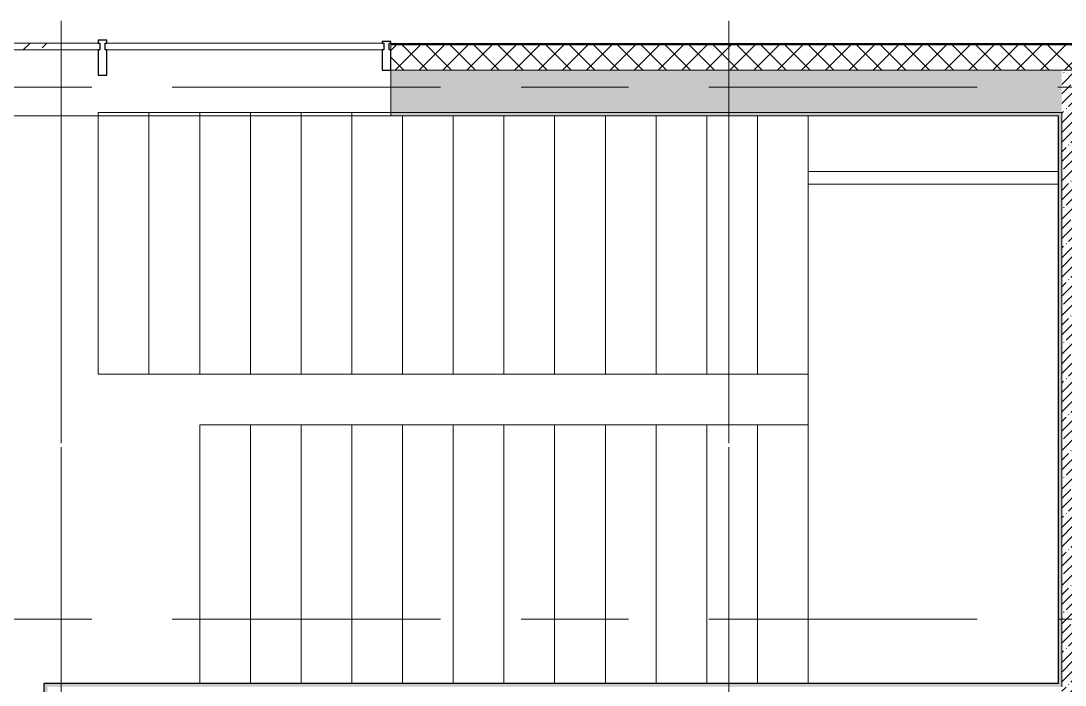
# Model space of a CAD drawing. Header units: millimetres. Extents: x 957 to 67880, y -2706 to 27400.
# Drawn here: x 36893 to 43070, y 17760 to 21692 of the extents above; entities that cross this region are included whole.
import ezdxf

# ---------------------------------------------------------------- set-up
doc = ezdxf.new("R2010")
doc.units = ezdxf.units.MM
doc.linetypes.add('Осевая', pattern=[3175, 635, -476.25, 1587.5, -476.25])
for name, color, linetype, lineweight in [('A-GLAZ', 7, 'Continuous', 9), ('A-GLAZ-CWMG', 7, 'Continuous', 9), ('A-GLAZ-CWMG-1', 7, 'Continuous', 25), ('A-WALL', 7, 'Continuous', 9), ('I-WALL', 7, 'Continuous', 9), ('S-STRS-1', 7, 'Continuous', 9), ('Оси', 7, 'Continuous', 9), ('Оси-2', 7, 'Осевая', 9)]:
    doc.layers.add(name, color=color, linetype=linetype, lineweight=lineweight)
doc.layers.add('A-WALL-1', color=9, linetype='Continuous', lineweight=9, true_color=0x808080)
doc.layers.add('A-WALL-FNSH-1', color=9, linetype='Continuous', lineweight=9, true_color=0x808080)
pattern_1 = [(45, (-57529.54, 0), (-57.024626, 57.024626), []), (45, (-57472.52, 0), (-57.024626, 57.024626), [100.806, -20.161, 3.353, -16.808])]
pattern_2 = [(0, (-57529.542, 0), (121.92, 30.48), [10.058, -81.382, 10.058, -81.382, -487.68]), (0, (-57529.542, 0), (121.92, 30.48), [-182.88, 10.058, -172.822, 10.058, -81.382, -213.36]), (0, (-57529.542, 0), (121.92, 30.48), [-457.2, 10.058, -50.902, 10.058, -142.342]), (120, (-57483.822, 15.24), (-87.356454, 90.345817), [10.058, -81.382, 10.058, -81.382, -487.68]), (120, (-57483.822, 15.24), (-87.356454, 90.345817), [-182.88, 10.058, -172.822, 10.058, -81.382, -213.36]), (120, (-57483.822, 15.24), (-87.356454, 90.345817), [-457.2, 10.058, -50.902, 10.058, -142.342]), (240, (-57468.582, 76.2), (-34.563546, -120.825817), [10.058, -81.382, 10.058, -81.382, -487.68]), (240, (-57468.582, 76.2), (-34.563546, -120.825817), [-182.88, 10.058, -172.822, 10.058, -81.382, -213.36]), (240, (-57468.582, 76.2), (-34.563546, -120.825817), [-457.2, 10.058, -50.902, 10.058, -142.342])]

# ---------------------------------------------------------------- blocks, each defined once
blk = doc.blocks.new('PNS_Панель прямоугольная - Нр_Стекло - 40мм-22855911-План расстановки мебели и оборудования 3 этажа в осях 23-33')
at = {"layer": 'A-GLAZ'}
h = blk.add_hatch(dxfattribs=at)
h.set_pattern_fill('FP_28', color=256, style=0, pattern_type=2)
h.set_pattern_definition([(45, (-94220, -21460), (-282.8427, 282.8427), [200, -600]), (45, (-94420, -21560), (-282.8427, 282.8427), [600, -200]), (45, (-94020, -21660), (-282.8427, 282.8427), [200, -600])])
h.paths.add_polyline_path([(-683.9, -40), (770, -40), (770, 0), (-770, 0), (-770, -40), (-760, -40)])
for p, q in [((-770, 0), (770, 0)), ((760, 0), (-760, 0)), ((-760, -40), (760, -40))]:
    blk.add_line(p, q, dxfattribs=at)
blk = doc.blocks.new('Прямоугольный импост - Импост структурный с накладкой - 170мм-22854936-План расстановки мебели и оборудования 3 этажа в осях 23-33')
at = {"layer": 'A-GLAZ-CWMG-1'}
for p, q in [((-50, 40), (-50, 160)), ((-50, 160), (0, 160)), ((0, 160), (0, 40)), ((-40, 40), (-50, 40)), ((-50, -10), (-50, 0)), ((-50, 0), (-40, 0)), ((-40, 0), (-40, 40)), ((-10, 40), (-10, 0)), ((0, 40), (-10, 40)), ((-10, 0), (0, 0)), ((0, 0), (0, -10)), ((0, -10), (-50, -10))]:
    blk.add_line(p, q, dxfattribs=at)
blk = doc.blocks.new('PNS_Панель прямоугольная1 - Нр_Стекло - 40мм-23689159-План расстановки мебели и оборудования 3 этажа в осях 23-33')
at = {"layer": 'A-GLAZ'}
for p, q in [((-825, 0), (825, 0)), ((815, 0), (-815, 0)), ((-815, -40), (815, -40))]:
    blk.add_line(p, q, dxfattribs=at)
blk = doc.blocks.new('Прямоугольный импост - Импост структурный с накладкой - 190мм-22854925-План расстановки мебели и оборудования 3 этажа в осях 23-33')
at = {"layer": 'A-GLAZ-CWMG-1'}
for p, q in [((-25, 40), (-25, 190)), ((-25, 190), (25, 190)), ((25, 190), (25, 40)), ((-15, 40), (-25, 40)), ((-25, -17), (-25, 0)), ((-25, 0), (-15, 0)), ((-15, 0), (-15, 40)), ((15, 40), (15, 0)), ((25, 40), (15, 40)), ((15, 0), (25, 0)), ((25, 0), (25, -17)), ((25, -17), (-25, -17))]:
    blk.add_line(p, q, dxfattribs=at)
blk = doc.blocks.new('Зашивка приборов отопления40 - Зашивка приборов отопления-33325598-План расстановки мебели и оборудования 3 этажа в осях 23-33')
at = {"layer": 'A-WALL'}
for p, q in [((126595, 120), (125115, 120)), ((126595, 45), (126595, 120)), ((126595, 45), (125115, 45)), ((125115, 45), (126595, 45)), ((126595, -285), (126595, 45))]:
    blk.add_line(p, q, dxfattribs=at)

msp = doc.modelspace()

# ---------------------------------------------------------------- hatches: boundary and pattern name
at = {"layer": 'A-WALL'}
h = msp.add_hatch(dxfattribs=at)
h.set_pattern_fill('FP_1', color=256, style=0, pattern_type=2)
h.set_pattern_definition([(45, (-57529.54, 0), (-70.71068, 70.71068), []), (135, (-57529.54, 0), (-70.71068, -70.71068), [])])
h.paths.add_polyline_path([(67550.5, 21400), (67700.5, 21400), (67700.5, 21550), (62620.7, 21550), (62620.7, 21400), (67300.5, 21400)])
h.paths.add_polyline_path([(60370.9, 21400), (61720.7, 21400), (61720.7, 21550), (60370.9, 21550)])
h.paths.add_polyline_path([(43270.5, 21400), (43620.5, 21400), (43620.5, 21550), (39080.5, 21550), (39080.5, 21400), (43050.5, 21400)])
h.paths.add_polyline_path([(58600.9, 21400), (59470.9, 21400), (59470.9, 21550), (58600.9, 21550)])
h.paths.add_polyline_path([(56267.9, 21400), (57170.9, 21400), (57170.9, 21550), (56020.5, 21550), (56020.5, 21400)])
h.paths.add_polyline_path([(52450.2, 21400), (53720.5, 21400), (53720.5, 21550), (52420.9, 21550), (52420.9, 21400)])
h.paths.add_polyline_path([(50220.9, 21400), (51520.9, 21400), (51520.9, 21550), (50220.9, 21550)])
h.paths.add_polyline_path([(48520.5, 21400), (49320.9, 21400), (49320.9, 21550), (48020.7, 21550), (48020.7, 21400)])
h.paths.add_polyline_path([(46087.2, 21400), (47120.7, 21400), (47120.7, 21550), (45920.5, 21550), (45920.5, 21400)])
h.paths.add_polyline_path([(35780.5, 21400), (35780.5, 21550), (35760.5, 21550), (35760.5, 21400)])
at = {"layer": 'I-WALL'}
h = msp.add_hatch(dxfattribs=at)
h.set_pattern_fill('FP_4', color=256, style=0, pattern_type=2)
h.set_pattern_definition(pattern_1)
h.paths.add_polyline_path([(40996.9, 21150), (43050.5, 21150), (43050.5, 21400), (39080.5, 21400), (39080.5, 21150), (39724.3, 21150)])
h.paths.add_polyline_path([(35780.5, 21150), (35780.5, 21400), (35500.5, 21400), (35500.5, 21150), (35520.5, 21150)])
h = msp.add_hatch(dxfattribs=at)
h.set_pattern_fill('FP_4', color=256, style=0, pattern_type=2)
h.set_pattern_definition(pattern_1)
h.paths.add_polyline_path([(43070.5, 17530), (43270.5, 17530), (43270.5, 21400), (43050.5, 21400), (43050.5, 17530)])
h = msp.add_hatch(dxfattribs=at)
h.set_pattern_fill('FP_35', color=256, style=0, pattern_type=2)
h.set_pattern_definition(pattern_2)
h.paths.add_polyline_path([(43029.5, 21130), (43030.5, 21130), (43030.5, 21150), (39080.5, 21150), (39080.5, 21130), (42905.8, 21130)])
h = msp.add_hatch(dxfattribs=at)
h.set_pattern_fill('FP_35', color=256, style=0, pattern_type=2)
h.set_pattern_definition(pattern_2)
h.paths.add_polyline_path([(43030.5, 17750), (43050.5, 17750), (43050.5, 21150), (43030.5, 21150), (43030.5, 17770)])
h = msp.add_hatch(dxfattribs=at)
h.set_pattern_fill('FP_35', color=256, style=0, pattern_type=2)
h.set_pattern_definition(pattern_2)
h.paths.add_polyline_path([(37030.5, 13640), (37050.5, 13641), (37050.5, 17770), (37030.5, 17770), (37030.5, 13641)])
h = msp.add_hatch(dxfattribs=at)
h.set_pattern_fill('FP_35', color=256, style=0, pattern_type=2)
h.set_pattern_definition(pattern_2)
h.paths.add_polyline_path([(41550.5, 17750), (43030.5, 17750), (43030.5, 17770), (37050.5, 17770), (37050.5, 17750), (41250.5, 17750)])

# ---------------------------------------------------------------- linework, layer by layer
at = {"layer": 'A-WALL'}
for p, q in [((43620.5, 21553), (39080.5, 21553)), ((43620.5, 21550), (39080.5, 21550)), ((39080.5, 21400), (43620.5, 21400)), ((43029.5, 21129), (43029.5, 21130)), ((43030.5, 21130), (43030.5, 17770)), ((43050.5, 21150), (43050.5, 17750)), ((37030.5, 13640), (37030.5, 17770)), ((43030.5, 17771), (43029.5, 17771))]:
    msp.add_line(p, q, dxfattribs=at)
at = {"layer": 'A-WALL-1'}
for p, q in [((39080.5, 21550), (39080.5, 21130)), ((39080.5, 21150), (43050.5, 21150)), ((39080.5, 21130), (43030.5, 21130)), ((43030.5, 17770), (37030, 17770))]:
    msp.add_line(p, q, dxfattribs=at)
at = {"layer": 'A-WALL-FNSH-1'}
for p, q in [((43620.5, 21558), (39080.5, 21558)), ((39080.5, 21558), (39080.5, 21550)), ((39080.5, 21130), (39080.5, 21129)), ((41544, 21129), (43029.5, 21129)), ((43029.5, 21129), (43029.5, 17771)), ((37030, 17770), (37029.5, 17770)), ((37030, 17771), (37030, 17770)), ((43029.5, 17771), (37958.5, 17771))]:
    msp.add_line(p, q, dxfattribs=at)
at = {"layer": 'I-WALL'}
for p, q in [((41544, 21129), (35520.5, 21129)), ((35800.5, 21130), (39080.5, 21130)), ((37260.5, 21129), (37260.5, 21130)), ((37270, 21129), (37270, 21130)), ((37326, 21129), (37326, 21130)), ((41160.4, 21129), (41160.4, 21130)), ((41544, 21129), (41544, 21130)), ((37028.5, 13641), (37028.5, 17770.5)), ((37028.5, 17770.5), (37029.5, 17770.5)), ((37029.5, 17770.5), (37029.5, 13641)), ((37030, 17771), (37958.5, 17771))]:
    msp.add_line(p, q, dxfattribs=at)
at = {"layer": 'S-STRS-1'}
for p, q in [((37350.5, 19600), (37350.5, 21150)), ((37650.5, 21150), (37350.5, 21150)), ((37950.5, 21150), (37650.5, 21150)), ((37650.5, 19600), (37650.5, 21150)), ((37650.5, 19600), (37650.5, 21150)), ((38250.5, 21150), (37950.5, 21150)), ((37950.5, 19600), (37950.5, 21150)), ((37950.5, 19600), (37950.5, 21150)), ((38550.5, 21150), (38250.5, 21150)), ((38250.5, 19600), (38250.5, 21150)), ((38250.5, 19600), (38250.5, 21150)), ((38850.5, 21150), (38550.5, 21150)), ((38550.5, 19600), (38550.5, 21150)), ((38550.5, 19600), (38550.5, 21150)), ((39080.5, 21150), (38850.5, 21150)), ((38850.5, 19600), (38850.5, 21150)), ((38850.5, 19600), (38850.5, 21150)), ((39150.5, 19600), (39150.5, 21130)), ((39150.5, 19600), (39150.5, 21130)), ((39450.5, 19600), (39450.5, 21130)), ((39450.5, 19600), (39450.5, 21130)), ((39750.5, 19600), (39750.5, 21130)), ((39750.5, 19600), (39750.5, 21130)), ((40050.5, 19600), (40050.5, 21130)), ((40050.5, 19600), (40050.5, 21130)), ((40350.5, 19600), (40350.5, 21130)), ((40350.5, 19600), (40350.5, 21130)), ((40650.5, 19600), (40650.5, 21130)), ((40650.5, 19600), (40650.5, 21130)), ((40950.5, 19600), (40950.5, 21130)), ((40950.5, 19600), (40950.5, 21130)), ((41250.5, 19600), (41250.5, 21130)), ((41250.5, 19600), (41250.5, 21130)), ((41550.5, 19600), (41550.5, 20725)), ((41550.5, 19600), (41550.5, 20725)), ((37650.5, 19600), (37350.5, 19600)), ((37950.5, 19600), (37650.5, 19600)), ((38250.5, 19600), (37950.5, 19600)), ((38550.5, 19600), (38250.5, 19600)), ((38850.5, 19600), (38550.5, 19600)), ((39150.5, 19600), (38850.5, 19600)), ((39450.5, 19600), (39150.5, 19600)), ((39750.5, 19600), (39450.5, 19600)), ((40050.5, 19600), (39750.5, 19600)), ((40350.5, 19600), (40050.5, 19600)), ((40650.5, 19600), (40350.5, 19600)), ((40950.5, 19600), (40650.5, 19600)), ((41250.5, 19600), (40950.5, 19600)), ((41550.5, 19600), (41250.5, 19600)), ((41550.5, 19600), (41550.5, 19300)), ((37950.5, 19300), (37950.5, 17770)), ((37950.5, 19300), (38250.5, 19300)), ((37950.5, 19300), (37950.5, 17770)), ((38250.5, 19300), (38550.5, 19300)), ((38250.5, 19300), (38250.5, 17770)), ((38250.5, 19300), (38250.5, 17770)), ((38550.5, 19300), (38850.5, 19300)), ((38550.5, 19300), (38550.5, 17770)), ((38550.5, 19300), (38550.5, 17770)), ((38850.5, 19300), (39150.5, 19300)), ((38850.5, 19300), (38850.5, 17770)), ((38850.5, 19300), (38850.5, 17770)), ((39150.5, 19300), (39450.5, 19300)), ((39150.5, 19300), (39150.5, 17770)), ((39150.5, 19300), (39150.5, 17770)), ((39450.5, 19300), (39750.5, 19300)), ((39450.5, 19300), (39450.5, 17770)), ((39450.5, 19300), (39450.5, 17770)), ((39750.5, 19300), (40050.5, 19300)), ((39750.5, 19300), (39750.5, 17770)), ((39750.5, 19300), (39750.5, 17770)), ((40050.5, 19300), (40350.5, 19300)), ((40050.5, 19300), (40050.5, 17770)), ((40050.5, 19300), (40050.5, 17770)), ((40350.5, 19300), (40650.5, 19300)), ((40350.5, 19300), (40350.5, 17770)), ((40350.5, 19300), (40350.5, 17770)), ((40650.5, 19300), (40950.5, 19300)), ((40650.5, 19300), (40650.5, 17770)), ((40650.5, 19300), (40650.5, 17770)), ((40950.5, 19300), (41250.5, 19300)), ((40950.5, 19300), (40950.5, 17770)), ((40950.5, 19300), (40950.5, 17770)), ((41250.5, 19300), (41550.5, 19300)), ((41250.5, 19300), (41250.5, 17770)), ((41250.5, 19300), (41250.5, 17770)), ((41550.5, 19300), (41550.5, 17770)), ((41550.5, 19300), (41550.5, 17770))]:
    msp.add_line(p, q, dxfattribs=at)
at = {"layer": 'Оси'}
for p, q in [((37130.5, 19191.6), (37130.5, 21691.6)), ((41080.5, 19191.6), (41080.5, 21691.6))]:
    msp.add_line(p, q, dxfattribs=at)
at = {"layer": 'Оси-2'}
for p, q in [((27152.2, 21300), (65050.5, 21300)), ((37130.5, 593.7), (37130.5, 19191.6)), ((41080.5, 593.7), (41080.5, 19191.6)), ((27152.2, 18150), (65200.5, 18150))]:
    msp.add_line(p, q, dxfattribs=at)

# ---------------------------------------------------------------- block references
at = {"layer": 'A-GLAZ'}
for name, p in [('PNS_Панель прямоугольная - Нр_Стекло - 40мм-22855911-План расстановки мебели и оборудования 3 этажа в осях 23-33', (36590.5, 21560)), ('PNS_Панель прямоугольная1 - Нр_Стекло - 40мм-23689159-План расстановки мебели и оборудования 3 этажа в осях 23-33', (38215.5, 21560))]:
    msp.add_blockref(name, p, dxfattribs=at)
at = {"layer": 'A-GLAZ-CWMG', "extrusion": (0, 0, -1), "rotation": 180}
for name, p in [('Прямоугольный импост - Импост структурный с накладкой - 190мм-22854925-План расстановки мебели и оборудования 3 этажа в осях 23-33', (-37375.5, 21560)), ('Прямоугольный импост - Импост структурный с накладкой - 170мм-22854936-План расстановки мебели и оборудования 3 этажа в осях 23-33', (-39080.5, 21560))]:
    msp.add_blockref(name, p, dxfattribs=at)
at = {"layer": 'A-WALL', "rotation": 180}
msp.add_blockref('Зашивка приборов отопления40 - Зашивка приборов отопления-33325598-План расстановки мебели и оборудования 3 этажа в осях 23-33', (168145.5, 20845), dxfattribs=at)

doc.saveas('drawing.dxf')
